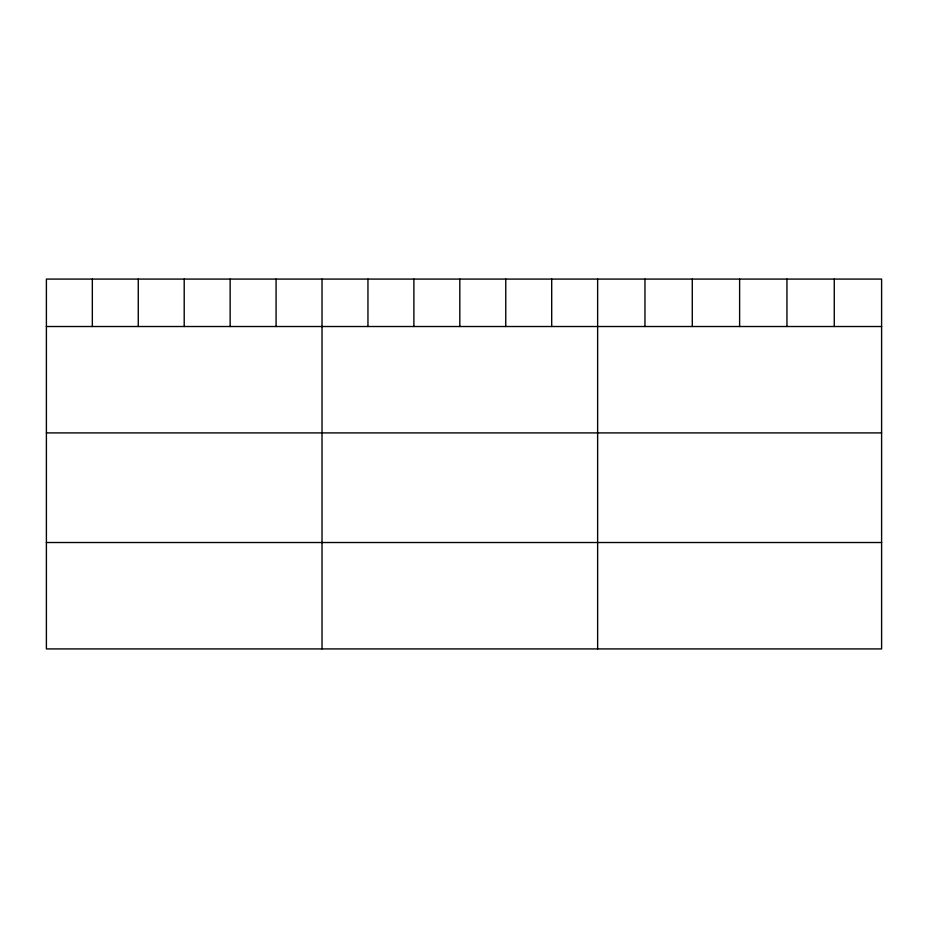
<?xml version="1.0" encoding="UTF-8"?>
<svg xmlns="http://www.w3.org/2000/svg" width="928" height="928" viewBox="0 0 928 928"><rect width="100%" height="100%" fill="white"/><g stroke="black" fill="none" stroke-linecap="round" stroke-linejoin="round"><path stroke-width="1.39" d="M881.6 326.517L881.6 648.916L46.4 648.916L46.4 279.084L881.6 279.084L881.6 326.517L46.4 326.517M46.4 432.912L881.6 432.912M46.4 542.52L881.6 542.52M834.272 279.084L834.272 326.517M786.944 279.084L786.944 326.517M739.616 279.084L739.616 326.517M692.288 279.084L692.288 326.517M644.96 279.084L644.96 326.517M597.632 279.084L597.632 648.916M551.696 279.084L551.696 326.517M505.76 279.084L505.76 326.517M459.824 279.084L459.824 326.517M413.888 279.084L413.888 326.517M367.952 279.084L367.952 326.517M322.016 279.084L322.016 648.916M276.08 279.084L276.08 326.517M230.144 279.084L230.144 326.517M184.208 279.084L184.208 326.517M138.272 279.084L138.272 326.517M92.336 279.084L92.336 326.517"/></g></svg>
